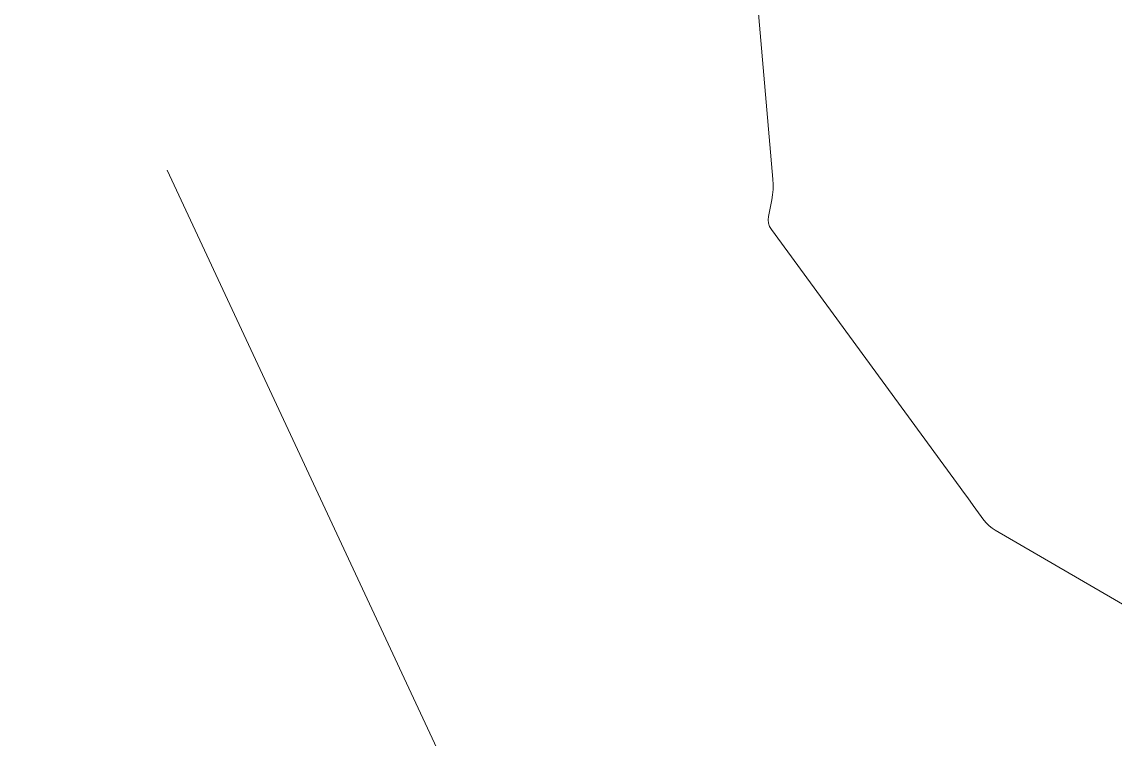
# Model space of a CAD drawing. Extents: x 2498567 to 2501210, y 7092229 to 7094464.
# Drawn here: x 2499548.06 to 2499561.36, y 7093399.2 to 7093407.92 of the extents above; entities that cross this region are included whole.
import ezdxf

# ---------------------------------------------------------------- set-up
doc = ezdxf.new("R2010")
doc.units = 0
doc.header["$MEASUREMENT"] = 0
doc.linetypes.add('DGN Style 5', pattern=[531.948115, 227.977763, -303.970351])
doc.linetypes.add('HIDDEN', pattern=[0.375, 0.25, -0.125])
doc.layers.add('GRID', color=254, linetype='HIDDEN')
doc.layers.add('Level 35', color=254, linetype='Continuous', lineweight=0)

msp = doc.modelspace()

# ---------------------------------------------------------------- linework, layer by layer
at = {"layer": 'GRID', "color": 252, "linetype": 'HIDDEN', "lineweight": 0, "ltscale": 35}
msp.add_line((2499350.155, 7093834.353), (2499871.302, 7092716.68), dxfattribs=at)
at = {"layer": 'Level 35', "color": 35, "linetype": 'DGN Style 5', "lineweight": 0, "flags": 128}
msp.add_lwpolyline([(2499557.769, 7093411.328), (2499557.704, 7093411.347), (2499557.686, 7093411.35), (2499557.67, 7093411.347), (2499557.657, 7093411.338), (2499557.646, 7093411.322), (2499557.577, 7093411.181), (2499557.563, 7093411.15), (2499557.549, 7093411.12), (2499557.537, 7093411.088), (2499557.525, 7093411.057), (2499557.096, 7093409.844), (2499557.018, 7093409.582), (2499556.97, 7093409.317), (2499556.95, 7093409.048), (2499556.96, 7093408.775), (2499557.201, 7093406.008), (2499557.204, 7093405.945), (2499557.203, 7093405.883), (2499557.197, 7093405.82), (2499557.187, 7093405.758), (2499557.147, 7093405.556), (2499557.143, 7093405.514), (2499557.148, 7093405.473), (2499557.161, 7093405.435), (2499557.183, 7093405.398), (2499559.479, 7093402.256), (2499559.519, 7093402.201), (2499559.559, 7093402.147), (2499559.599, 7093402.092), (2499559.639, 7093402.038), (2499559.769, 7093401.861), (2499559.798, 7093401.825), (2499559.831, 7093401.792), (2499559.867, 7093401.763), (2499559.906, 7093401.737), (2499563.365, 7093399.728), (2499563.415, 7093399.707), (2499563.464, 7093399.702), (2499563.512, 7093399.714), (2499563.558, 7093399.743), (2499563.708, 7093399.864), (2499563.74, 7093399.89), (2499563.772, 7093399.916), (2499563.805, 7093399.941), (2499563.838, 7093399.966), (2499564.834, 7093400.714), (2499565.017, 7093400.888), (2499565.138, 7093401.088), (2499565.198, 7093401.313), (2499565.197, 7093401.565), (2499565.07, 7093402.633), (2499565.053, 7093402.862), (2499565.054, 7093403.089), (2499565.075, 7093403.315), (2499565.114, 7093403.541), (2499565.398, 7093404.838), (2499565.425, 7093405.105), (2499565.383, 7093405.349), (2499565.273, 7093405.572), (2499565.095, 7093405.772), (2499562.73, 7093407.871), (2499562.729, 7093407.872), (2499562.728, 7093407.873), (2499562.727, 7093407.874), (2499562.727, 7093407.875), (2499562.725, 7093407.879), (2499562.724, 7093407.88), (2499562.724, 7093407.881), (2499562.723, 7093407.882), (2499562.722, 7093407.882), (2499562.718, 7093407.886), (2499562.717, 7093407.887), (2499562.716, 7093407.888), (2499562.715, 7093407.889), (2499562.714, 7093407.89), (2499561.431, 7093409.54), (2499561.159, 7093409.844), (2499560.853, 7093410.1), (2499560.512, 7093410.309), (2499560.137, 7093410.469), (2499558.464, 7093411.053), (2499558.386, 7093411.081), (2499558.308, 7093411.11), (2499558.231, 7093411.14), (2499558.154, 7093411.171), (2499557.824, 7093411.308), (2499557.811, 7093411.314), (2499557.797, 7093411.319), (2499557.783, 7093411.323), (2499557.769, 7093411.328)], dxfattribs=at)

doc.saveas('drawing.dxf')
